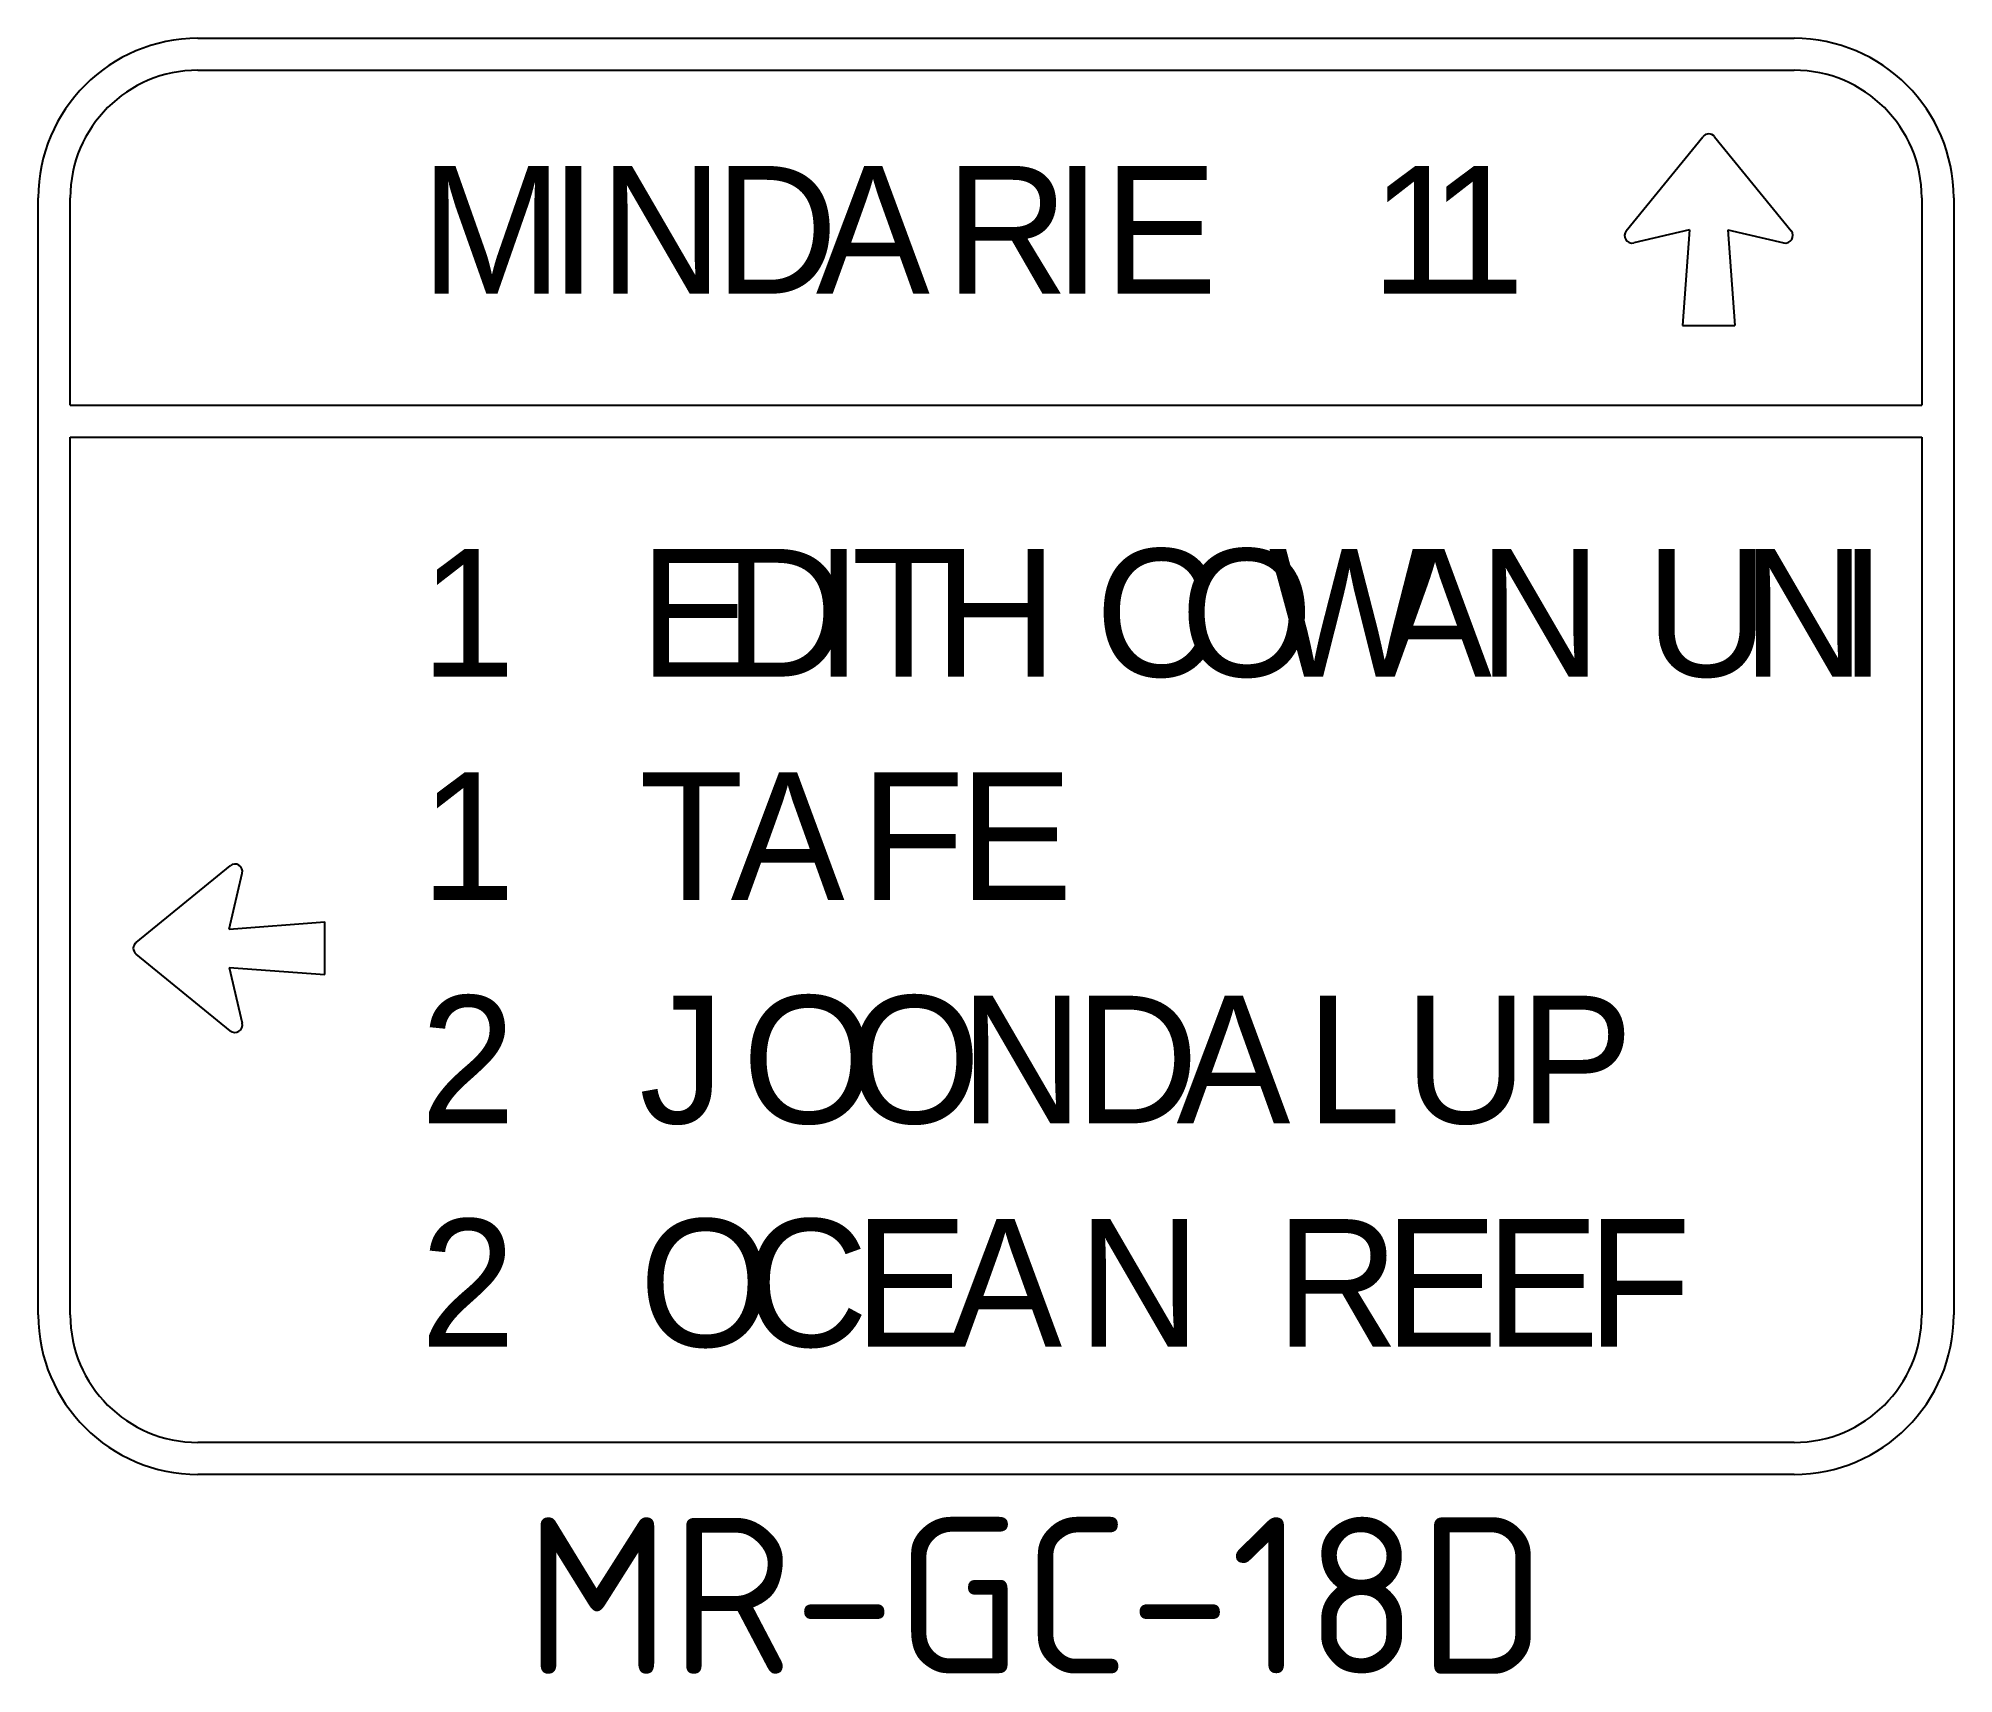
# Model space of a CAD drawing. Extents: x 1.6 to 32.2, y -1.4 to 24.7.
import ezdxf
from ezdxf.enums import TextEntityAlignment as Align

# ---------------------------------------------------------------- set-up
doc = ezdxf.new("R2010")
doc.units = 0
doc.layers.add('L18', color=4, linetype='CONTINUOUS')
doc.layers.add('T25', color=1, linetype='CONTINUOUS')
doc.styles.add('CSERIES', font='Cseries.shx')
doc.styles.add('DSERIES', font='Dseries.shx')
doc.styles.add('ISO', font='iso3098b.shx')

msp = doc.modelspace()

# ---------------------------------------------------------------- linework, layer by layer
at = {"layer": 'L18'}
for p, q in [((4.163, 24.721), (29.663, 24.721)), ((4.163, 24.211), (29.663, 24.211)), ((26.982, 21.645), (28.207, 23.149)), ((28.393, 23.149), (29.617, 21.645)), ((1.613, 4.321), (1.613, 22.171)), ((2.123, 18.856), (2.123, 22.171)), ((31.703, 22.171), (31.703, 18.856)), ((32.213, 22.171), (32.213, 4.321)), ((27.994, 21.662), (27.103, 21.452)), ((27.994, 21.662), (27.881, 20.131)), ((28.606, 21.662), (29.497, 21.452)), ((28.606, 21.662), (28.719, 20.131)), ((27.881, 20.131), (28.719, 20.131)), ((2.123, 18.856), (31.703, 18.856)), ((2.123, 18.346), (31.703, 18.346)), ((2.123, 4.321), (2.123, 18.346)), ((31.703, 18.346), (31.703, 4.321)), ((3.175, 10.272), (4.679, 11.497)), ((4.662, 10.486), (4.872, 11.377)), ((4.662, 10.486), (6.193, 10.599)), ((6.193, 9.76), (6.193, 10.599)), ((4.679, 8.862), (3.175, 10.086)), ((4.662, 9.873), (6.193, 9.76)), ((4.662, 9.873), (4.872, 8.982)), ((29.663, 2.281), (4.163, 2.281)), ((29.663, 1.771), (4.163, 1.771))]:
    msp.add_line(p, q, dxfattribs=at)
for centre, radius, start, end in [((4.163, 22.171), 2.55, 90, 180), ((29.663, 22.171), 2.55, 0, 90), ((4.163, 22.171), 2.04, 90, 180), ((29.663, 22.171), 2.04, 0, 90), ((28.3, 23.073), 0.12, 39.1511, 140.8489), ((27.075, 21.569), 0.12, 140.8489, 283.249), ((29.524, 21.569), 0.12, 256.751, 39.1511), ((4.755, 11.404), 0.12, 346.751, 129.1511), ((3.251, 10.179), 0.12, 129.1511, 230.8489), ((4.755, 8.955), 0.12, 230.8489, 13.249), ((4.163, 4.321), 2.55, 180, 270), ((4.163, 4.321), 2.04, 180, 270), ((29.663, 4.321), 2.04, 270, 0), ((29.663, 4.321), 2.55, 270, 360)]:
    msp.add_arc(centre, radius, start, end, dxfattribs=at)

# ---------------------------------------------------------------- texts
for s, style, p in [('M', 'DSERIES', (7.719, 20.641)), ('I', 'DSERIES', (9.781, 20.641)), ('N', 'DSERIES', (10.578, 20.641)), ('D', 'DSERIES', (12.416, 20.641)), ('A', 'DSERIES', (14.036, 20.641)), ('R', 'DSERIES', (16.104, 20.641)), ('I', 'DSERIES', (17.834, 20.641)), ('E', 'DSERIES', (18.631, 20.641)), ('1', 'DSERIES', (22.905, 20.641)), ('1', 'DSERIES', (23.844, 20.641)), ('1', 'DSERIES', (7.719, 14.521)), ('E', 'CSERIES', (11.213, 14.521)), ('D', 'CSERIES', (12.572, 14.521)), ('I', 'CSERIES', (14.02, 14.521)), ('T', 'CSERIES', (14.605, 14.521)), ('H', 'CSERIES', (15.925, 14.521)), ('C', 'CSERIES', (18.495, 14.521)), ('O', 'CSERIES', (19.859, 14.521)), ('W', 'CSERIES', (21.27, 14.521)), ('A', 'CSERIES', (23.015, 14.521)), ('N', 'CSERIES', (24.62, 14.521)), ('U', 'CSERIES', (27.288, 14.521)), ('N', 'CSERIES', (28.833, 14.521)), ('I', 'CSERIES', (30.379, 14.521)), ('1', 'DSERIES', (7.719, 10.951)), ('T', 'DSERIES', (11.213, 10.951)), ('A', 'DSERIES', (12.675, 10.951)), ('F', 'DSERIES', (14.743, 10.951)), ('E', 'DSERIES', (16.321, 10.951)), ('2', 'DSERIES', (7.719, 7.381)), ('J', 'DSERIES', (11.213, 7.381)), ('O', 'DSERIES', (12.86, 7.381)), ('O', 'DSERIES', (14.549, 7.381)), ('N', 'DSERIES', (16.339, 7.381)), ('D', 'DSERIES', (18.177, 7.381)), ('A', 'DSERIES', (19.797, 7.381)), ('L', 'DSERIES', (21.866, 7.381)), ('U', 'DSERIES', (23.436, 7.381)), ('P', 'DSERIES', (25.274, 7.381)), ('2', 'DSERIES', (7.719, 3.811)), ('O', 'DSERIES', (11.213, 3.811)), ('C', 'DSERIES', (12.902, 3.811)), ('E', 'DSERIES', (14.645, 3.811)), ('A', 'DSERIES', (16.15, 3.811)), ('N', 'DSERIES', (18.219, 3.811)), ('R', 'DSERIES', (21.383, 3.811)), ('E', 'DSERIES', (23.112, 3.811)), ('E', 'DSERIES', (24.733, 3.811)), ('F', 'DSERIES', (26.354, 3.811))]:
    msp.add_text(s, height=2.04, dxfattribs=dict(at, style=style)).set_placement(p)
at = {"layer": 'T25', "style": 'ISO'}
msp.add_text('MR-GC-18D', height=2.5, dxfattribs=at).set_placement((17.546, -1.415), align=Align.CENTER)

doc.saveas('drawing.dxf')
